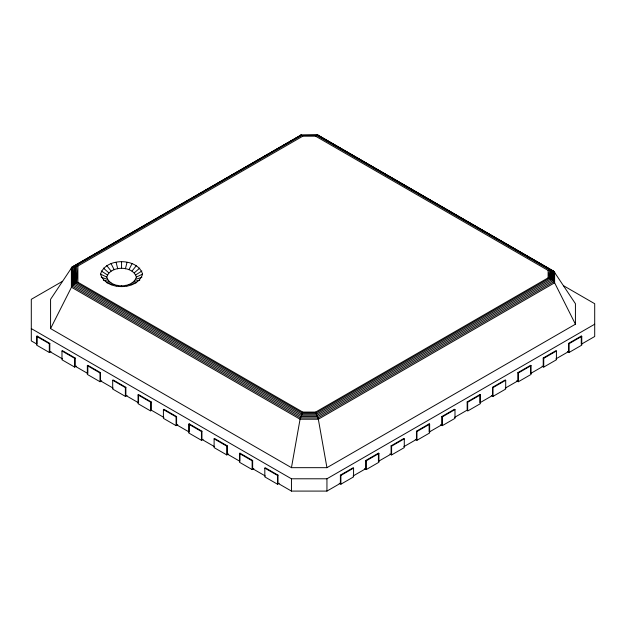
<?xml version="1.0" encoding="UTF-8"?>
<svg xmlns="http://www.w3.org/2000/svg" width="626" height="626" viewBox="0 0 626 626"><rect width="100%" height="100%" fill="white"/><g stroke="black" fill="none" stroke-linecap="round" stroke-linejoin="round"><path stroke-width="0.94" d="M50.573 328.595L72.045 286.098L72.06 267.075L301.278 134.911L302.757 136.194L315.637 136.194L548.118 270.424L551.702 270.346L553.94 271.465L575.427 303.712L575.427 324.205L326.944 467.669L291.45 467.669L50.573 328.595L50.573 299.322L72.06 267.075L301.278 134.911M315.637 136.194L317.664 134.95L553.94 271.465L553.063 280.651L317.679 416.548L300.715 416.548L72.937 285.041L72.984 266.433L74.024 284.087L72.045 286.098L300.339 417.902L318.055 417.902L553.955 281.708L554.62 272.247L554.62 282.788L575.427 324.205M318.047 135.271L300.347 135.271L317.664 134.95L553.016 270.831L551.976 279.697L317.233 415.218L301.161 415.218L74.024 284.087L74.298 265.956L77.882 266.034L302.757 136.194M74.024 284.087L75.261 283.273L75.965 265.784L301.967 135.302L316.427 135.302L550.035 270.174L550.739 278.883L553.063 280.651L554.62 282.788L318.329 419.217L300.065 419.217L71.38 287.185L71.38 267.858L75.613 265.416M74.298 265.956L75.261 283.273L76.575 282.655L302.217 412.933L316.177 412.933L549.425 278.265L550.035 270.174M77.882 282.248L76.575 282.655L77.882 266.034L77.882 282.248L302.757 412.08L315.637 412.08L548.118 277.858L550.739 278.883L551.702 270.346L317.116 134.911M291.45 467.669L300.065 419.217L302.757 412.08M100.559 274.141C105.481 257.521 137.65 257.521 142.571 274.141C137.65 290.754 105.481 290.754 100.559 274.141L106.772 277.068C110.239 288.774 132.892 288.774 136.358 277.068C132.892 265.361 110.239 265.361 106.772 277.068M125.396 268.812L127 262.427M128.964 269.665L132.07 263.632M132.031 271.027L136.421 265.565M134.379 272.795L139.754 268.077M135.858 274.853L141.859 271.003M77.311 264.438L79.846 262.967M81.544 261.989L83.235 261.011M84.933 260.033L87.476 258.569M89.166 257.591L90.864 256.613M93.399 255.142L95.097 254.164M96.787 253.186L99.331 251.722M101.029 250.744L102.719 249.766M104.409 248.788L106.952 247.317M108.65 246.339L110.34 245.361M112.883 243.897L114.574 242.919M116.272 241.941L122.203 238.514M128.127 235.094L137.446 229.719M139.989 228.247L145.068 225.313M146.766 224.335L149.301 222.872M154.387 219.937L156.923 218.466M158.621 217.488L164.552 214.069M166.242 213.09L168.785 211.619M170.475 210.641L172.173 209.663M173.864 208.685L176.407 207.222M178.097 206.244L179.795 205.265M182.338 203.794L184.028 202.816M185.726 201.838L188.262 200.375M189.96 199.397L191.65 198.419M194.193 196.955L195.891 195.977M197.581 194.999L199.279 194.021M201.815 192.55L203.513 191.572M205.203 190.594L206.901 189.615M209.436 188.152L211.134 187.174M213.677 185.703L215.367 184.725M217.065 183.747L226.377 178.371M228.92 176.9L233.999 173.965M235.697 172.987L238.24 171.524M239.93 170.546L245.861 167.119M247.552 166.14L250.095 164.677M251.793 163.699L253.483 162.721M255.173 161.743L257.716 160.279M259.414 159.301L261.105 158.323M262.803 157.345L265.338 155.874M267.036 154.896L269.579 153.433M271.269 152.454L272.967 151.476M274.657 150.498L277.201 149.027M278.891 148.049L280.589 147.071M283.124 145.608L284.822 144.629M286.512 143.651L288.21 142.673M290.754 141.202L292.444 140.224M294.987 138.761L296.677 137.783M298.375 136.804L300.065 135.826M62.553 281.277L31.3 299.322L31.3 340.896L37.13 344.261L37.13 336.06L36.621 336.358L36.621 345.137L49.305 352.454L50.996 351.483M36.621 336.358L49.305 343.674L49.806 343.384L49.806 351.577L62.49 358.901M76.349 366.124L74.658 367.094L61.982 359.778L61.982 350.99L62.49 350.701L75.167 358.017L75.167 366.218L87.843 373.534L87.843 365.341L87.335 365.631L87.335 374.418L100.011 381.735L101.702 380.757M61.982 350.99L74.658 358.315L75.167 358.017M87.335 365.631L100.011 372.955L100.52 372.658L100.52 380.858L113.196 388.175M127.062 395.397L125.372 396.375L112.688 389.051L112.688 380.272L113.196 379.982L125.873 387.298L125.873 395.499L138.557 402.815L138.557 394.615L138.049 394.912L138.049 403.692L150.725 411.016L150.725 402.228L138.049 394.912M112.688 380.272L125.372 387.588L125.873 387.298M150.725 402.228L151.234 401.939L151.234 410.132L163.91 417.456M177.768 424.678L176.078 425.649L163.402 418.332L163.402 409.553L163.91 409.255L176.587 416.58L176.587 424.772L189.263 432.097L189.263 423.896L188.755 424.185L188.755 432.973L201.439 440.289L203.129 439.311M163.402 409.553L176.078 416.869L176.587 416.58M188.755 424.185L201.439 431.51L201.94 431.212L201.94 439.413L214.624 446.729M228.482 453.952L226.792 454.93L214.115 447.613L214.115 438.826L214.624 438.536L227.301 445.853L227.301 454.053L239.977 461.37L239.977 453.169L239.468 453.467L239.468 462.246L252.145 469.57L253.835 468.592M214.115 438.826L226.792 446.142L227.301 445.853M550.739 278.883L316.717 413.997L301.677 413.997L75.261 283.273M239.468 453.467L252.145 460.783L252.654 460.493L252.654 468.694L265.33 476.01M279.196 483.233L277.506 484.211L264.821 476.887L264.821 468.107L265.33 467.81L278.007 475.134L278.007 483.327L291.45 491.089L326.944 491.089L340.387 483.327L340.387 475.134L353.064 467.81L353.573 468.107L353.573 476.887L340.888 484.211L339.198 483.233M264.821 468.107L277.506 475.424L278.007 475.134M31.3 328.595L291.45 478.788L326.944 478.788L594.7 324.205M353.064 476.01L365.74 468.694L365.74 460.493L378.417 453.169L378.926 453.467L378.926 462.246L366.249 469.57L364.559 468.592M378.417 453.169L378.417 461.37L391.094 454.053L391.094 445.853L403.77 438.536L404.279 438.826L404.279 447.613L391.602 454.93L389.912 453.952M403.77 446.729L416.454 439.413L416.454 431.212L429.131 423.896L429.632 424.185L429.632 432.973L416.955 440.289L415.265 439.311M429.131 423.896L429.131 432.097L441.807 424.772L441.807 416.58L454.484 409.255L454.992 409.553L454.992 418.332L442.316 425.649L440.626 424.678M454.484 417.456L467.16 410.132L467.16 401.939L479.837 394.615L480.345 394.912L480.345 403.692L467.669 411.016L467.669 402.228L480.345 394.912M479.837 394.615L479.837 402.815L492.513 395.499L492.513 387.298L505.198 379.982L505.698 380.272L505.698 389.051L493.022 396.375L491.332 395.397M505.198 388.175L517.874 380.858L517.874 372.658L530.551 365.341L531.059 365.631L531.059 374.418L518.383 381.735L516.693 380.757M530.551 365.341L530.551 373.534L543.227 366.218L543.227 358.017L555.904 350.701L556.412 350.99L556.412 359.778L543.736 367.094L542.046 366.124M555.904 358.901L568.58 351.577L568.58 343.384L581.264 336.06L581.765 336.358L581.765 345.137L569.089 352.454L567.399 351.483M340.387 475.134L340.888 475.424L353.573 468.107M365.74 460.493L366.249 460.783L378.926 453.467M391.094 445.853L391.602 446.142L404.279 438.826M416.454 431.212L416.955 431.51L429.632 424.185M441.807 416.58L442.316 416.869L454.992 409.553M492.513 387.298L493.022 387.588L505.698 380.272M517.874 372.658L518.383 372.955L531.059 365.631M543.227 358.017L543.736 358.315L556.412 350.99M568.58 343.384L569.089 343.674L581.765 336.358M136.358 277.068L142.571 274.141M116.131 285.855L117.735 285.315M135.858 279.274L141.859 277.279M134.379 281.34L139.754 280.205M132.031 283.108L136.421 282.717M111.06 284.642L114.167 284.462M128.964 284.462L132.07 284.642M106.71 282.717L111.107 283.108M103.376 280.205L108.752 281.34M101.271 277.279L107.273 279.274M125.396 285.315L127 285.855M318.329 135.826L320.019 136.804M321.717 137.783L327.641 141.202M333.572 144.629L335.262 145.608M337.805 147.071L339.495 148.049M341.193 149.027L342.884 150.005M345.427 151.476L347.125 152.454M348.815 153.433L351.358 154.896M353.048 155.874L354.746 156.852M357.282 158.315L358.98 159.294M360.67 160.272L363.213 161.743M364.903 162.721L366.601 163.699M368.291 164.677L370.835 166.14M372.533 167.119L374.223 168.097M375.921 169.075L378.456 170.546M380.154 171.524L382.689 172.987M384.387 173.965L386.078 174.944M387.776 175.922L390.319 177.385M392.009 178.363L397.94 181.79M399.631 182.769L408.95 188.144M411.485 189.615L416.572 192.55M419.107 194.013L420.805 194.991M422.495 195.969L424.193 196.947M426.736 198.411L428.427 199.389M430.125 200.367L431.815 201.345M434.358 202.816L436.048 203.794M438.591 205.258L440.281 206.236M441.979 207.214L443.67 208.192M446.213 209.663L447.903 210.641M449.601 211.619L452.144 213.083M453.834 214.061L455.532 215.039M457.223 216.017L459.766 217.488M461.456 218.458L467.387 221.886M469.077 222.864L471.621 224.327M473.311 225.305L475.009 226.283M476.699 227.261L479.242 228.733M480.94 229.711L486.019 232.645M488.562 234.108L497.873 239.484M503.805 242.911L509.736 246.331M511.426 247.309L513.117 248.287M515.66 249.758L517.358 250.736M519.048 251.715L521.591 253.178M523.281 254.156L524.979 255.134M527.515 256.605L529.213 257.583M530.903 258.561L532.601 259.54M535.144 261.003L536.834 261.981M538.532 262.959L541.067 264.422M542.765 265.401L544.456 266.379M546.154 267.357L548.689 268.828M550.387 269.806L552.922 271.269M563.447 285.667L594.7 303.712L594.7 336.498L581.264 344.261L581.264 336.06M467.16 401.939L467.669 402.228M37.13 336.06L49.806 343.384M87.843 365.341L100.52 372.658M138.557 394.615L151.234 401.939M189.263 423.896L201.94 431.212M239.977 453.169L252.654 460.493M101.271 271.003L107.273 274.853M103.376 268.077L108.752 272.795M106.71 265.565L111.107 271.027M315.637 412.08L318.329 419.217L326.944 467.669M111.06 263.632L114.167 269.665M116.131 262.427L117.735 268.812M549.425 278.265L548.118 270.424L548.118 277.858M72.06 267.075L72.937 285.041M75.965 265.784L76.575 282.655M71.38 267.858L72.045 286.098M551.702 270.346L551.976 279.697M553.016 270.831L553.063 280.651M553.94 271.465L553.955 281.708M569.089 343.674L569.089 352.454M543.736 358.315L543.736 367.094M518.383 372.955L518.383 381.735M493.022 387.588L493.022 396.375M442.316 416.869L442.316 425.649M416.955 431.51L416.955 440.289M391.602 446.142L391.602 454.93M366.249 460.783L366.249 469.57M340.888 475.424L340.888 484.211M326.944 478.788L326.944 491.089M291.45 478.788L291.45 491.089M277.506 475.424L277.506 484.211M252.145 460.783L252.145 469.57M226.792 446.142L226.792 454.93M201.439 431.51L201.439 440.289M176.078 416.869L176.078 425.649M125.372 387.588L125.372 396.375M121.569 262.012L121.569 268.523M121.569 285.613L121.569 286.27M100.011 372.955L100.011 381.735M74.658 358.315L74.658 367.094M49.305 343.674L49.305 352.454"/></g></svg>
